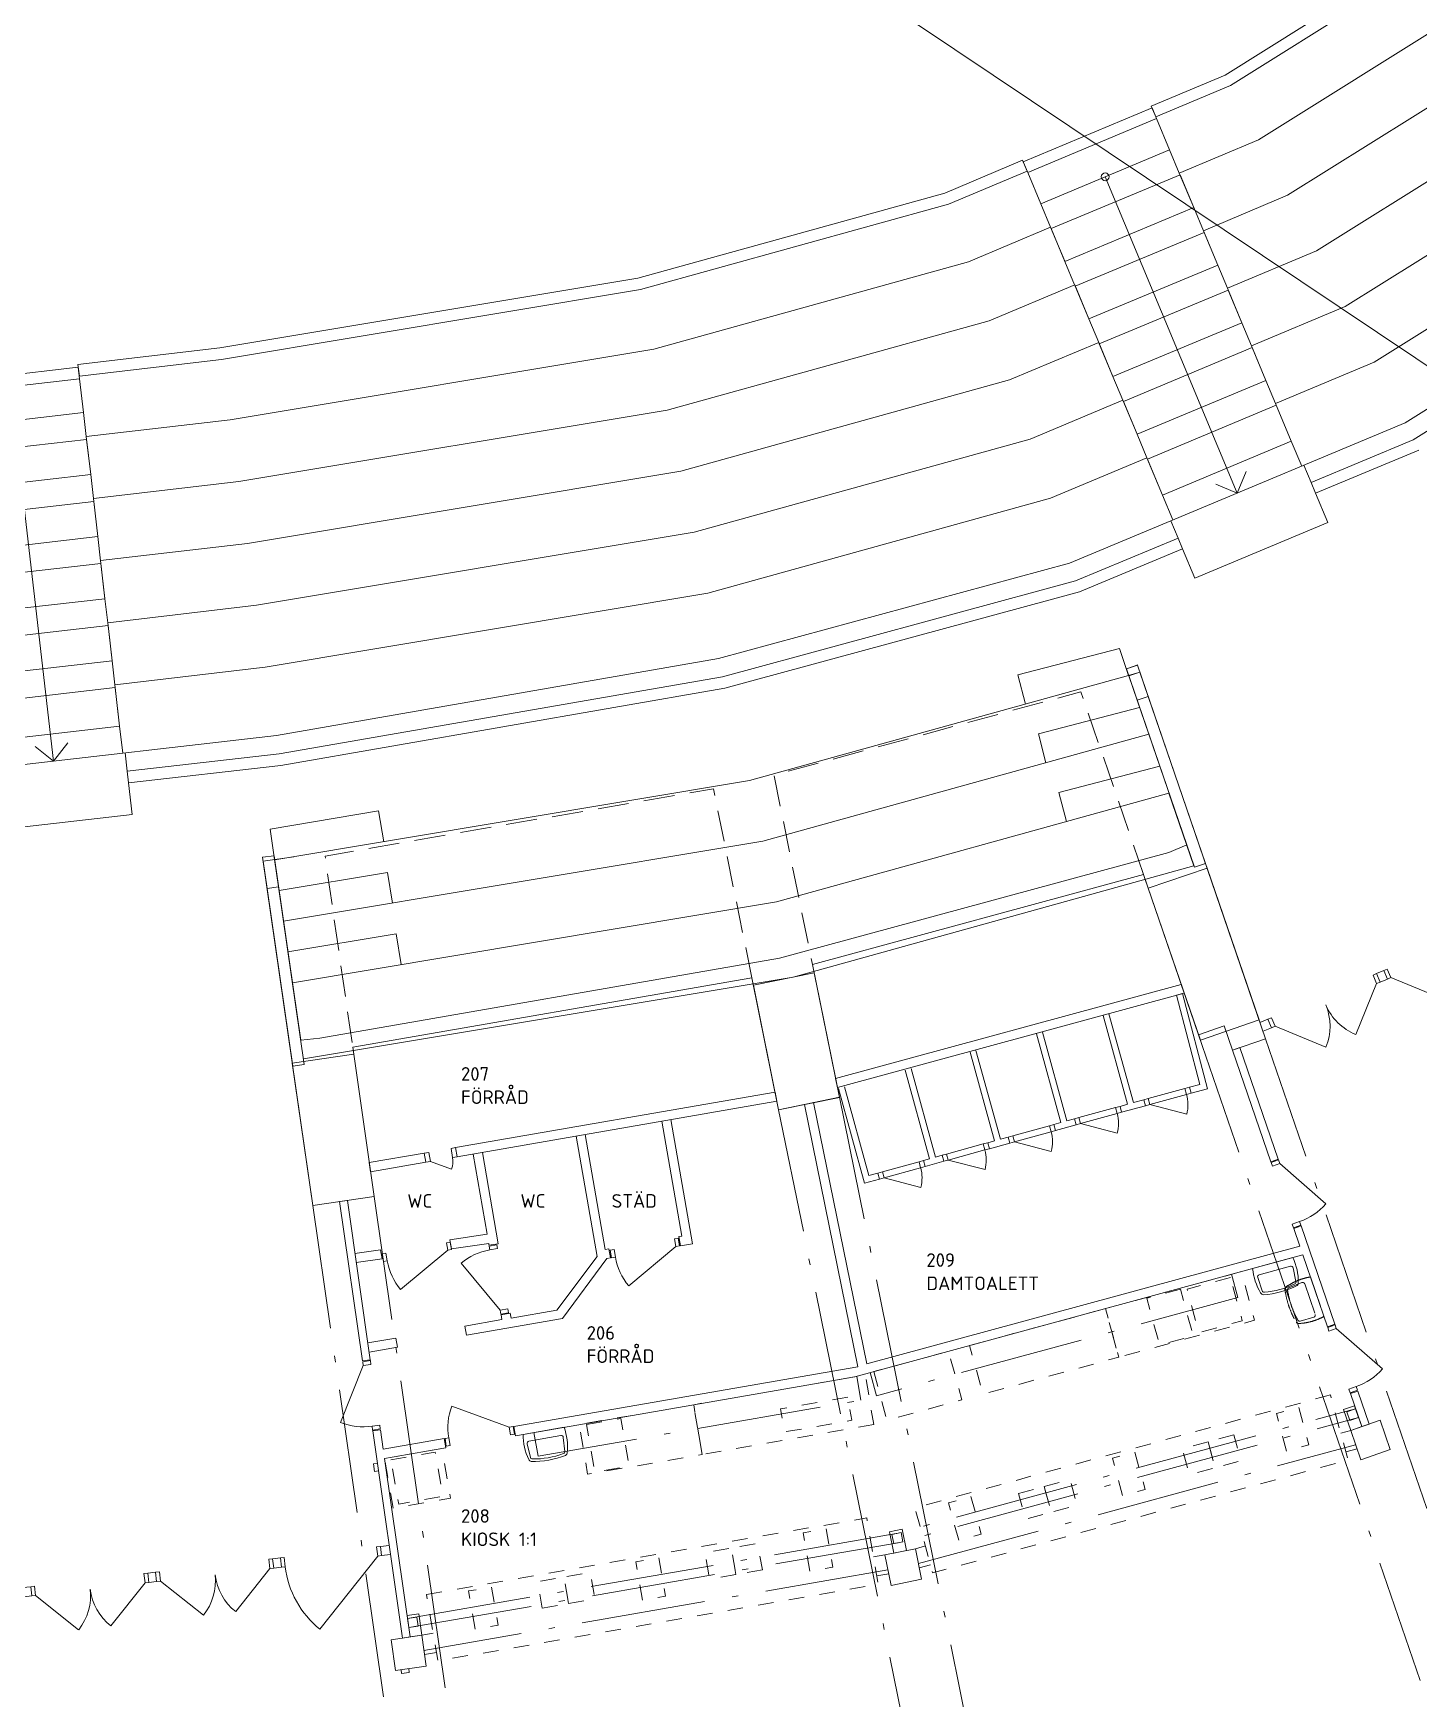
# Model space of a CAD drawing. Header units: millimetres. Extents: x -106764 to 80178, y -104573 to 57950.
# Drawn here: x 11286 to 29147, y -36783 to -15315 of the extents above; entities that cross this region are included whole.
import ezdxf

# ---------------------------------------------------------------- set-up
doc = ezdxf.new("R2010")
doc.units = ezdxf.units.MM
doc.header["$LTSCALE"] = 100
for name, pattern in [('IMPORT-A_PSTRECK_4', [24, 16, -3.6, 0.8, -3.6]), ('IMPORT-DASHED', [6, 4, -2]), ('IMPORT-DASHED_1', [4, 2, -2]), ('IMPORT-DASHED_2', [6, 4, -2])]:
    doc.linetypes.add(name, pattern=pattern)
for name, color, linetype, lineweight in [('A-------T--', 1, 'Continuous', 13), ('A--VE---E-N', 1, 'Continuous', 9), ('A-27C---EJN', 1, 'Continuous', 9), ('A-27D---E-N', 7, 'Continuous', 9), ('A-3311-EA-', 3, 'Continuous', 9), ('A-3652-EA-', 1, 'Continuous', 9), ('A-42D--CE-N', 1, 'Continuous', 9), ('A-43CB--E-N', 3, 'Continuous', 18), ('A-43CB--EJN', 1, 'Continuous', 9), ('A-44B---E-N', 1, 'Continuous', 9), ('A-46C---E-N', 1, 'Continuous', 9), ('A003', 4, 'Continuous', 9), ('A030', 7, 'Continuous', 9), ('A030-B', 1, 'IMPORT-DASHED', 9), ('A035', 3, 'Continuous', 9), ('A037', 1, 'IMPORT-A_PSTRECK_4', 9), ('A040', 3, 'Continuous', 9), ('A046', 1, 'Continuous', 9), ('A046-O', 1, 'IMPORT-A_PSTRECK_4', 9), ('A050', 1, 'Continuous', 9), ('A050-B', 1, 'IMPORT-DASHED_2', 9), ('A055', 12, 'IMPORT-DASHED_1', 9), ('A055-O', 12, 'IMPORT-A_PSTRECK_4', 9), ('A061', 90, 'Continuous', 9), ('A061-O', 1, 'IMPORT-A_PSTRECK_4', 9), ('A120', 9, 'Continuous', 9), ('A120-NR', 9, 'Continuous', 9), ('TRAPPSTEG', 254, 'Continuous', 9)]:
    doc.layers.add(name, color=color, linetype=linetype, lineweight=lineweight)
doc.styles.add('ISOCPEUR_3', font='isocpeur.ttf', dxfattribs={"height": 175})

# ---------------------------------------------------------------- blocks, each defined once
blk = doc.blocks.new('HUVUDBALK 3 20 25 1 - HUVUDBALK 3 20 25 42-4460797-A-40_P0010')
at = {"layer": 'A-27D---E-N'}
for p, q in [((15416, -28476), (14624, -28590)), ((15409, -28427), (15416, -28476)), ((15681, -30310), (15416, -28476)), ((14624, -28590), (14889, -30425)), ((14889, -30425), (15681, -30310))]:
    blk.add_line(p, q, dxfattribs=at)
blk = doc.blocks.new('HUVUDBALK 4 19 26 OCH 1 - HUVUDBALK 4 19 26 OCH 41-4462084-A-40_P0010')
at = {"layer": 'A-27D---E-N'}
for p, q in [((21353, -27427), (20569, -27587)), ((21349, -27407), (21353, -27427)), ((21679, -29032), (21353, -27427)), ((20569, -27587), (20565, -27567)), ((20569, -27587), (20895, -29191)), ((20895, -29191), (21679, -29032))]:
    blk.add_line(p, q, dxfattribs=at)
blk = doc.blocks.new('Pelare - Betong - Rektangulär - 400x400-4465140-A-40_P0010')
at = {"layer": 'A-27D---E-N'}
for p, q in [((-200, 200), (200, 200)), ((-200, -200), (-200, 200)), ((200, 200), (200, -200)), ((200, -200), (-200, -200))]:
    blk.add_line(p, q, dxfattribs=at)
blk = doc.blocks.new('Pelare - Betong - Rektangulär - 400x400-4465141-A-40_P0010')
at = {"layer": 'A-27D---E-N'}
for p, q in [((-200, 200), (200, 200)), ((-200, -200), (-200, 200)), ((200, 200), (200, -200)), ((200, -200), (-200, -200))]:
    blk.add_line(p, q, dxfattribs=at)
blk = doc.blocks.new('Scandinavium-Tele Trappa-Ny - Scandinavium-Tele Trappa-V27-A-40_P0010')
at = {"layer": 'A-46C---E-N'}
for p, q in [((-900, -1148), (-900, -800)), ((0, -800), (-212, -1012)), ((0, -800), (212, -1012)), ((0, -5218), (0, -800)), ((900, -800), (900, -1148)), ((-900, -1650), (-900, -1148)), ((-900, -1148), (900, -1148)), ((900, -1148), (900, -1650)), ((-900, -1650), (900, -1650)), ((-900, -1998), (-900, -1674)), ((900, -1670), (900, -1998)), ((-900, -2455), (-900, -1998)), ((-900, -1998), (900, -1998)), ((900, -1998), (900, -2455)), ((-900, -2455), (900, -2455)), ((-900, -2803), (-900, -2479)), ((900, -2475), (900, -2803)), ((-900, -3260), (-900, -2803)), ((-900, -2803), (900, -2803)), ((900, -2803), (900, -3260)), ((-900, -3260), (900, -3260)), ((-900, -3608), (-900, -3284)), ((900, -3280), (900, -3608)), ((-900, -4065), (-900, -3608)), ((-900, -3608), (900, -3608)), ((900, -3608), (900, -4065)), ((-900, -4065), (900, -4065)), ((-900, -4413), (-900, -4089)), ((900, -4085), (900, -4413)), ((-900, -4870), (-900, -4413)), ((-900, -4413), (900, -4413)), ((900, -4413), (900, -4870)), ((-900, -4870), (900, -4870)), ((-900, -5218), (-900, -4894)), ((900, -4890), (900, -5218)), ((-900, -5655), (-900, -5218)), ((-900, -5218), (900, -5218)), ((900, -5218), (900, -5655)), ((-900, -5805), (-900, -5655)), ((-900, -5655), (900, -5655)), ((900, -5655), (900, -5805)), ((-900, -5805), (900, -5805))]:
    blk.add_line(p, q, dxfattribs=at)
blk.add_circle((0, -5218), 50, dxfattribs=at)
blk = doc.blocks.new('Scandinavium-Tele Trappa-Ny - Scandinavium-Tele Trappa-V28-A-40_P0010')
at = {"layer": 'A-46C---E-N'}
for p, q in [((-900, -1148), (-900, -800)), ((0, -800), (-212, -1012)), ((0, -800), (212, -1012)), ((0, -5218), (0, -800)), ((900, -800), (900, -1148)), ((-900, -1650), (-900, -1148)), ((-900, -1148), (900, -1148)), ((900, -1148), (900, -1650)), ((-900, -1650), (900, -1650)), ((-900, -1998), (-900, -1686)), ((900, -1683), (900, -1998)), ((-900, -2455), (-900, -1998)), ((-900, -1998), (900, -1998)), ((900, -1998), (900, -2455)), ((-900, -2455), (900, -2455)), ((-900, -2803), (-900, -2491)), ((900, -2488), (900, -2803)), ((-900, -3260), (-900, -2803)), ((-900, -2803), (900, -2803)), ((900, -2803), (900, -3260)), ((-900, -3260), (900, -3260)), ((-900, -3608), (-900, -3296)), ((900, -3293), (900, -3608)), ((-900, -4065), (-900, -3608)), ((-900, -3608), (900, -3608)), ((900, -3608), (900, -4065)), ((-900, -4065), (900, -4065)), ((-900, -4413), (-900, -4101)), ((900, -4098), (900, -4413)), ((-900, -4870), (-900, -4413)), ((-900, -4413), (900, -4413)), ((900, -4413), (900, -4870)), ((-900, -4870), (900, -4870)), ((-900, -5218), (-900, -4906)), ((900, -4903), (900, -5218)), ((-900, -5655), (-900, -5218)), ((-900, -5218), (900, -5218)), ((900, -5218), (900, -5655)), ((-900, -5805), (-900, -5655)), ((-900, -5655), (900, -5655)), ((900, -5655), (900, -5805)), ((-900, -5805), (900, -5805))]:
    blk.add_line(p, q, dxfattribs=at)
blk.add_circle((0, -5218), 50, dxfattribs=at)
blk = doc.blocks.new('PD15')
at = {"layer": 'A-------T--'}
for p, q in [((156, -60), (657, -561)), ((1576, -60), (1075, -561))]:
    blk.add_line(p, q, dxfattribs=at)
for centre, start, end in [((153, -57), 315, 359.742), ((1579, -57), 180.258, 225)]:
    blk.add_arc(centre, 713, start, end, dxfattribs=at)
at = {"layer": 'A046', "flags": 128}
for points in [[(156, -60), (106, -60), (106, 60), (156, 60)], [(1626, -60), (1576, -60), (1576, 60), (1626, 60)]]:
    blk.add_lwpolyline(points, close=True, dxfattribs=at)
blk = doc.blocks.new('D13')
at = {"layer": 'A-------T--'}
blk.add_line((-50, -120), (-899, -969), dxfattribs=at)
blk.add_arc((-50, -120), 1200, 180, 225, dxfattribs=at)
at = {"layer": 'A046', "flags": 128}
for points in [[(-1300, -120), (-1250, -120), (-1250, 0), (-1300, 0)], [(-50, -120), (0, -120), (0, 0), (-50, 0)]]:
    blk.add_lwpolyline(points, close=True, dxfattribs=at)
blk = doc.blocks.new('Dörrparti ABU')
at = {"layer": 'A-43CB--E-N'}
for p, q in [((-8825, -64289), (-8725, -64289)), ((-7205, -64289), (-7105, -64289)), ((-8825, -64409), (-8725, -64409)), ((-7105, -64409), (-7205, -64409))]:
    blk.add_line(p, q, dxfattribs=at)
at = {"layer": 'A-42D--CE-N'}
for name, p in [('PD15', (-10451, -64349)), ('PD15', (-8831, -64349)), ('D13', (-5805, -64289))]:
    blk.add_blockref(name, p, dxfattribs=at)
blk = doc.blocks.new('Dörrparti DGOR')
at = {"layer": 'A-43CB--E-N'}
for p, q in [((-7755, -60446), (-7655, -60446)), ((-6135, -60446), (-6035, -60446)), ((-4515, -60446), (-4415, -60446)), ((-7755, -60566), (-7655, -60566)), ((-6135, -60566), (-6035, -60566)), ((-4515, -60566), (-4415, -60566))]:
    blk.add_line(p, q, dxfattribs=at)
at = {"layer": 'A-42D--CE-N'}
for name, p in [('PD15', (-9381, -60506)), ('PD15', (-7761, -60506)), ('PD15', (-6141, -60506)), ('D13', (-3115, -60446))]:
    blk.add_blockref(name, p, dxfattribs=at)

msp = doc.modelspace()

# ---------------------------------------------------------------- linework, layer by layer
at = {"layer": 'A--VE---E-N'}
for p, q in [((26417.7, -26075.9), (25661, -26335.5)), ((26397.2, -26016.1), (26417.7, -26075.9)), ((27089.4, -28033.5), (26417.7, -26075.9)), ((25661, -26335.5), (25621.8, -26221.2)), ((25661, -26335.5), (26332.7, -28293.1)), ((26332.7, -28293.1), (27089.4, -28033.5))]:
    msp.add_line(p, q, dxfattribs=at)
at = {"layer": 'A-27C---EJN'}
for p, q in [((26651.6, -15854.4), (29786.3, -13891.1)), ((29878.9, -14010.1), (26720.9, -15987.9)), ((25699.8, -16254.6), (26651.6, -15854.4)), ((26720.9, -15987.9), (25757.9, -16392.9)), ((25699.8, -16254.6), (25757.9, -16392.9)), ((23035.7, -17374.8), (24040.5, -16952.3)), ((24040.5, -16952.3), (24098.6, -17090.6)), ((24098.6, -17090.6), (23085.1, -17516.7)), ((19081.3, -18471.9), (23035.7, -17374.8)), ((23085.1, -17516.7), (19113.8, -18618.6)), ((29077.6, -20553.9), (32993.9, -18090.7)), ((13691.4, -19371.2), (19081.3, -18471.9)), ((19113.8, -18618.6), (13712.5, -19519.7)), ((11861.7, -19584.8), (13691.4, -19371.2)), ((13712.5, -19519.7), (11879.1, -19733.8)), ((11861.7, -19584.8), (11879.1, -19733.8)), ((27760.3, -21104.3), (29077.6, -20553.9)), ((29146.9, -20687.5), (27818.2, -21242.8)), ((27760.3, -21104.3), (27818.2, -21242.8)), ((24724.2, -22373), (26044.1, -21821.4)), ((26044.1, -21821.4), (26101.9, -21959.9)), ((26101.9, -21959.9), (24773, -22515.1)), ((20169, -23611.2), (24724.2, -22373)), ((24773, -22515.1), (20201.6, -23757.8)), ((14453.4, -24603.5), (20169, -23611.2)), ((20201.6, -23757.8), (14474.8, -24752.1)), ((12496, -24828.9), (14453.4, -24603.5)), ((12496, -24828.9), (12513.1, -24977.9)), ((14474.8, -24752.1), (12513.1, -24977.9))]:
    msp.add_line(p, q, dxfattribs=at)
at = {"layer": 'A-3311-EA-'}
for p, q in [((16347.5, -29868.9), (16326.5, -29750.8)), ((16730.1, -29678.8), (16751.2, -29796.9))]:
    msp.add_line(p, q, dxfattribs=at)
at = {"layer": 'A-3311-EA-', "flags": 128}
msp.add_lwpolyline([(26422.2, -28920.1), (26103.1, -27694.2), (26025.7, -27714.4), (26324.9, -28864), (26191.1, -28900.8), (26212.3, -28977.9)], close=True, dxfattribs=at)
for points in [[(25154, -27955), (25469.2, -29099.6), (25603, -29062.8), (25624.2, -29139.9), (25317.2, -29224.4), (25296, -29147.3), (25392, -29120.9), (25076.8, -27976.3)], [(24296.6, -28191.2), (24611.8, -29335.7), (24707.9, -29309.3), (24729.1, -29386.4), (24465.4, -29459), (24444.2, -29381.9), (24534.7, -29357), (24219.4, -28212.4)], [(23439.2, -28427.3), (23754.4, -29571.9), (23856.1, -29543.9), (23877.3, -29621), (23612.3, -29694), (23591, -29616.8), (23677.3, -29593.1), (23362.1, -28448.5)], [(22602.1, -28657.8), (22917.3, -29802.4), (23002.9, -29778.8), (23024.2, -29855.9), (22783.9, -29922.1), (22762.6, -29845), (22840.2, -29823.6), (22525, -28679)], [(21665.6, -28915.7), (22002, -30137.4), (22195.8, -30084.1), (22174.5, -30006.9), (22057.9, -30039.1), (21742.7, -28894.5)]]:
    msp.add_lwpolyline(points, dxfattribs=at)
at = {"layer": 'A-3652-EA-'}
msp.add_line((26212.3, -28977.9), (26154.5, -28993.9), dxfattribs=at)
at = {"layer": 'A-3652-EA-', "flags": 128}
for points in [[(26133.2, -28916.7), (26154.5, -28993.9), (26212.3, -28977.9), (26191.1, -28900.8), (26133.2, -28916.7), (25660.8, -29046.8), (25682.1, -29124), (25624.2, -29139.9), (25603, -29062.8), (25660.8, -29046.8)], [(25238.1, -29163.2), (25259.4, -29240.4), (25317.2, -29224.4), (25296, -29147.3), (25238.1, -29163.2), (24765.7, -29293.3), (24787, -29370.5), (24729.1, -29386.4), (24707.9, -29309.3), (24765.7, -29293.3)], [(26154.5, -28993.9), (25682.1, -29124), (26156.2, -29247.5)], [(24386.3, -29397.8), (24407.6, -29475), (24465.4, -29459), (24444.2, -29381.9), (24386.3, -29397.8), (23913.9, -29527.9), (23935.1, -29605.1), (23877.3, -29621), (23856.1, -29543.9), (23913.9, -29527.9)], [(25259.4, -29240.4), (24787, -29370.5), (25261.1, -29494)], [(23533.2, -29632.8), (23554.4, -29709.9), (23612.3, -29694), (23591, -29616.8), (23533.2, -29632.8), (23060.8, -29762.9), (23082, -29840), (23024.2, -29855.9), (23002.9, -29778.8), (23060.8, -29762.9)], [(24407.6, -29475), (23935.1, -29605.1), (24409.3, -29728.6)], [(16406.6, -29858.4), (16385.5, -29740.3), (16326.5, -29750.8), (16347.5, -29868.9), (16406.6, -29858.4), (16679.3, -29957)], [(23554.4, -29709.9), (23082, -29840), (23556.2, -29963.5)], [(22704.8, -29860.9), (22726, -29938), (22783.9, -29922.1), (22762.6, -29845), (22704.8, -29860.9), (22232.4, -29991), (22253.6, -30068.1), (22195.8, -30084.1), (22174.5, -30006.9), (22232.4, -29991)], [(22726, -29938), (22253.6, -30068.1), (22727.8, -30191.7)]]:
    msp.add_lwpolyline(points, dxfattribs=at)
msp.add_lwpolyline([(16751.2, -29796.9), (16692.1, -29807.5), (16671, -29689.3), (16730.1, -29678.8)], close=True, dxfattribs=at)
at = {"layer": 'A-3652-EA-'}
for centre, radius, start, end in [((25682.1, -29124), 490, 345.39758, 15.39758), ((24787, -29370.5), 490, 345.39758, 15.39758), ((23935.1, -29605.1), 490, 345.39758, 15.39758), ((16406.6, -29858.4), 290, 340.11617, 10.11617), ((23082, -29840), 490, 345.39758, 15.39758), ((22253.6, -30068.1), 490, 345.39758, 15.39758)]:
    msp.add_arc(centre, radius, start, end, dxfattribs=at)
at = {"layer": 'A-42D--CE-N'}
for points in [[(15736, -33845.5), (15686.6, -33853.4), (15670.8, -33754.7), (15720.2, -33746.8)], [(16125.6, -36394.7), (16133.5, -36444), (16034.7, -36459.8), (16026.8, -36410.5)]]:
    msp.add_lwpolyline(points, dxfattribs=at)
at = {"layer": 'A-43CB--E-N'}
for p, q in [((25658.5, -23863.3), (25516.6, -23912)), ((25516.6, -23912), (26255.3, -26064.8)), ((26397.2, -26016.1), (25658.5, -23863.3)), ((26255.3, -26064.8), (26397.2, -26016.1)), ((14448.1, -26317.6), (14299.6, -26339)), ((14299.6, -26339), (14629.9, -28629.1)), ((14778.4, -28607.6), (14448.1, -26317.6)), ((27202.1, -28024.1), (27100.8, -28066.6)), ((27248.5, -28134.7), (27139.8, -28180.3)), ((14629.9, -28629.1), (14778.4, -28607.6)), ((15762.1, -34820), (15874.7, -34807)), ((15775.9, -34939.2), (15891.8, -34925.9))]:
    msp.add_line(p, q, dxfattribs=at)
at = {"layer": 'A-43CB--EJN'}
for p, q in [((25407.2, -23593), (25507.2, -23565.2)), ((25409.2, -23598.8), (25551.1, -23550.2)), ((25516.6, -23912), (25409.2, -23598.8)), ((25551.1, -23550.2), (25658.5, -23863.3)), ((14248.7, -25986.3), (14643.5, -25929.3)), ((14397.2, -25964.9), (14448.1, -26317.6)), ((14299.6, -26339), (14248.7, -25986.3))]:
    msp.add_line(p, q, dxfattribs=at)
at = {"layer": 'A-44B---E-N'}
for p, q in [((30363.4, -14632.9), (27083.7, -16686.9)), ((30860.3, -15271.5), (27455.8, -17403.8)), ((31357.2, -15910.2), (27827.9, -18120.6)), ((25766.9, -16414.9), (25935.4, -16818.1)), ((27083.7, -16686.9), (26060.4, -17117.2)), ((31854.1, -16548.8), (28200, -18837.4)), ((24274.5, -17512), (24106.1, -17108.8)), ((26060.4, -17117.2), (26245.7, -17560.8)), ((32350.9, -17187.5), (28572.1, -19554.2)), ((27455.8, -17403.8), (26370.8, -17860)), ((24401.1, -17814.9), (23343.2, -18259.8)), ((24584.9, -18254.8), (24401.1, -17814.9)), ((26370.8, -17860), (26556.1, -18303.6)), ((32846, -17901), (28973, -20337)), ((27827.9, -18120.6), (26681.1, -18602.8)), ((23343.2, -18259.8), (19283.7, -19386)), ((24711.5, -18557.7), (23607.9, -19021.8)), ((24895.3, -18997.6), (24711.5, -18557.7)), ((26681.1, -18602.8), (26866.5, -19046.4)), ((28200, -18837.4), (26991.5, -19345.6)), ((23607.9, -19021.8), (19458.1, -20173.1)), ((25021.8, -19300.5), (23872.6, -19783.7)), ((25205.6, -19740.4), (25021.8, -19300.5)), ((19283.7, -19386), (13822.7, -20297.2)), ((26991.5, -19345.6), (27176.8, -19789.2)), ((28572.1, -19554.2), (27301.8, -20088.3)), ((11883.2, -19769.9), (11933.2, -20204.1)), ((23872.6, -19783.7), (19632.4, -20960.1)), ((19458.1, -20173.1), (13935.7, -21094.5)), ((25332.2, -20043.3), (24137.3, -20545.7)), ((25516, -20483.1), (25332.2, -20043.3)), ((27301.8, -20088.3), (27504.5, -20573.4)), ((13822.7, -20297.2), (11968.8, -20513.6)), ((28973, -20337), (25951.4, -21599.6)), ((11968.8, -20513.6), (12025.3, -21003.8)), ((24137.3, -20545.7), (19806.7, -21747.2)), ((25642.5, -20786), (24402, -21307.7)), ((25843.7, -21267.4), (25642.5, -20786)), ((19632.4, -20960.1), (14048.6, -21891.7)), ((27667.6, -20882.4), (27760.3, -21104.3)), ((13935.7, -21094.5), (12060.9, -21313.4)), ((27818.2, -21242.8), (27976, -21620.6)), ((12060.9, -21313.4), (12117.4, -21803.5)), ((24402, -21307.7), (19981.1, -22534.2)), ((25951.4, -21599.6), (24646, -22145)), ((25951.4, -21599.6), (26044.1, -21821.4)), ((27976, -21620.6), (26259.8, -22337.7)), ((14048.6, -21891.7), (12153, -22113.1)), ((19806.7, -21747.2), (14161.6, -22689)), ((26259.8, -22337.7), (26101.9, -21959.9)), ((12153, -22113.1), (12209.4, -22603.2)), ((24646, -22145), (20121, -23375)), ((19981.1, -22534.2), (14274.6, -23486.3)), ((14161.6, -22689), (12245.1, -22912.8)), ((12245.1, -22912.8), (12301.5, -23402.9)), ((20121, -23375), (14419, -24365)), ((25288.1, -23246.1), (23980, -23586.2)), ((25407.2, -23593), (25288.1, -23246.1)), ((14274.6, -23486.3), (12337.2, -23712.5)), ((25407.2, -23593), (20519.7, -24949)), ((23980, -23586.2), (24077.6, -23961.8)), ((25409.2, -23598.8), (25407.2, -23593)), ((12337.2, -23712.5), (12398.8, -24247.3)), ((25548.4, -24004.5), (24244.1, -24343.5)), ((14419, -24365), (8670, -25027)), ((25667.3, -24351), (20692.9, -25731.1)), ((24244.1, -24343.5), (24341.6, -24718.8)), ((12468.4, -24589.6), (12496, -24828.9)), ((25808.7, -24763.2), (24507.4, -25101.5)), ((12513.1, -24977.9), (12559.9, -25384.4)), ((20519.7, -24949), (14398, -25970.3)), ((25927.4, -25109.1), (20866.2, -26513.3)), ((24507.4, -25101.5), (24604.8, -25476)), ((26249.3, -26047.2), (25927.4, -25109.1)), ((12559.9, -25384.4), (10712.1, -25597.1)), ((15738.2, -25339.5), (14340.6, -25572.7)), ((15804.3, -25735.7), (15738.2, -25339.5)), ((14340.6, -25572.7), (14397.2, -25964.9)), ((20692.9, -25731.1), (14512.2, -26762.3)), ((15850.5, -26131.8), (14454.9, -26364.7)), ((15916.6, -26528), (15850.5, -26131.8)), ((21080.6, -27481.2), (26249.3, -26047.2)), ((20866.2, -26513.3), (14626.4, -27554.3)), ((15962.8, -26924.2), (14569.1, -27156.7)), ((16028.9, -27320.3), (15962.8, -26924.2)), ((14767.8, -28534.4), (21080.6, -27481.2))]:
    msp.add_line(p, q, dxfattribs=at)
at = {"layer": 'A003'}
msp.add_line((-44082.9, 29537.8), (44082.9, -29537.8), dxfattribs=at)
at = {"layer": 'A030', "flags": 128}
for points in [[(25377.6, -23506.9), (25519.5, -23458.3), (27172.9, -28276.8), (26747.3, -28422.9), (26640.1, -28110.4), (26309, -28224), (25600.4, -26158.8), (21331, -27319.4), (21678.9, -29031), (20894.9, -29190.3), (20549.8, -27492.7), (15403.2, -28386.3), (15680.7, -30310.3), (14888.9, -30424.5), (14241.6, -25937), (14390.7, -25919.8), (14733.3, -28295.2), (14981.8, -28266.6), (20906.2, -27238), (25925.4, -25873.6), (26156.6, -25777)], [(28270.4, -33323.8), (28400.2, -33702.2), (28778.6, -33572.3), (28648.8, -33194)]]:
    msp.add_lwpolyline(points, close=True, dxfattribs=at)
at = {"layer": 'A030-B', "flags": 128}
for points in [[(25600.4, -26158.8), (24792.1, -23803.3), (20834.9, -24878.9), (21331, -27319.4)], [(20549.8, -27492.7), (20053.8, -25052.5), (15047.7, -25921.7), (15403.2, -28386.3)]]:
    msp.add_lwpolyline(points, dxfattribs=at)
at = {"layer": 'A035', "flags": 128}
for points in [[(21629.2, -28786.6), (21653.2, -28904.4), (26125.3, -27688.7), (26086.3, -27574.9)], [(26747.3, -28422.9), (27240.6, -29860.6), (27335.2, -29828.1), (26841.9, -28390.4)], [(27614.1, -30948.8), (22030.3, -32466.8), (21345.7, -29098.7), (21228.1, -29122.6), (21915.6, -32504.5), (17480.2, -33274.6), (17500.8, -33392.8), (21875.2, -32633.3), (27653.1, -31062.6), (27970.9, -31988.8), (28065.5, -31956.3), (27630.6, -30688.8), (27536, -30721.3)], [(15334.3, -30360.2), (15630.6, -32414.5), (15531.6, -32428.8), (15235.3, -30374.5)], [(28360.8, -32817), (28266.2, -32849.5), (28412.3, -33275.1), (28506.9, -33242.7)], [(15796.8, -33566.8), (15760.5, -33315.2), (15661.5, -33329.4), (16047, -36001.8), (16146, -35987.5), (15814, -33685.7), (16604.2, -33548.5), (16583.6, -33430.2)]]:
    msp.add_lwpolyline(points, close=True, dxfattribs=at)
for points in [[(16750.6, -29797), (20872.8, -29081.3), (20848.9, -28963.7), (16730.1, -29678.8)], [(19505.8, -29318.7), (19783.4, -30918), (19627.9, -30945), (19607.4, -30826.7), (19644.7, -30820.3), (19387.5, -29339.2)], [(18402.3, -29510.3), (18659.4, -30991.3), (18704.9, -30983.4), (18725.4, -31101.7), (18679.9, -31109.5), (18106.9, -31883), (16868.7, -32098), (16848.1, -31979.8), (17327, -31896.7), (17316.3, -31834.8), (17434.5, -31814.2), (17445.2, -31876.1), (18034.7, -31773.8), (18553.7, -31083.8), (18284, -29530.8)], [(16326.1, -29748.9), (15617.5, -29872), (15634.6, -29990.8), (16346.7, -29867.2)], [(16956.6, -29763.2), (17136.1, -30797.2), (16654.9, -30866.6), (16675.4, -30984.9), (17156.7, -30915.5), (17160.6, -30938.2), (17278.8, -30917.6), (17074.8, -29742.7)], [(15449.9, -31161.7), (15784.3, -31113.4), (15763.7, -30995.2), (15432.8, -31042.9)], [(15599.2, -32196.6), (15961.4, -32133.8), (15981.9, -32252), (15616.3, -32315.5)]]:
    msp.add_lwpolyline(points, dxfattribs=at)
at = {"layer": 'A037'}
for p, q in [((26309, -28224), (31501.7, -43356.8)), ((27172.9, -28276.8), (32258.3, -43097.2)), ((20894.9, -29190.3), (22884.1, -38975.8)), ((21678.9, -29031), (23665.1, -38802.2)), ((14888.9, -30424.5), (16284.3, -40098.4)), ((15680.7, -30310.3), (17076.1, -39984.2))]:
    msp.add_line(p, q, dxfattribs=at)
at = {"layer": 'A040', "flags": 128}
for points in [[(28270.4, -33323.8), (28412.3, -33275.1), (28320.3, -33007), (28178.4, -33055.7)], [(22322.5, -34631.8), (22489.1, -34597.9), (22544.9, -34872.6), (22378.3, -34906.4)], [(16254.3, -35687.5), (16105.8, -35708.9), (16146, -35987.5), (16294.4, -35966.1)]]:
    msp.add_lwpolyline(points, close=True, dxfattribs=at)
at = {"layer": 'A046'}
msp.add_line((27950.4, -30403.8), (27354.7, -29884.9), dxfattribs=at)
at = {"layer": 'A046', "flags": 128}
for points in [[(27338.5, -29837.6), (27354.7, -29884.9), (27260.1, -29917.3), (27243.9, -29870)], [(27611.1, -30632.1), (27627.3, -30679.4), (27532.7, -30711.8), (27516.5, -30664.6)], [(28341.4, -32760.3), (28357.6, -32807.6), (28263, -32840), (28246.8, -32792.7)], [(15653, -33270.1), (15660.1, -33319.5), (15759.1, -33305.3), (15751.9, -33255.8)], [(16642.8, -33420), (16593.5, -33428.5), (16610.6, -33527.1), (16659.9, -33518.5)]]:
    msp.add_lwpolyline(points, close=True, dxfattribs=at)
for points in [[(28085, -32013.1), (27990.4, -32045.5), (27974.1, -31998.2), (28068.7, -31965.8), (28085, -32013.1), (28680.6, -32532)], [(15540.2, -32488.1), (15639.2, -32473.9), (15632, -32424.4), (15533, -32438.7), (15540.2, -32488.1), (15246.9, -33221.7)], [(17421.1, -33284.8), (17438.2, -33383.4), (17487.5, -33374.8), (17470.4, -33276.3), (17421.1, -33284.8), (16679.5, -33012.7)]]:
    msp.add_lwpolyline(points, dxfattribs=at)
at = {"layer": 'A046'}
for centre, start, end in [((27354.7, -29884.9), 288.93896, 318.93896), ((28085, -32013.1), 288.93896, 318.93896), ((17421.1, -33284.8), 159.84966, 189.84966), ((15540.2, -32488.1), 248.20788, 278.20788)]:
    msp.add_arc(centre, 790, start, end, dxfattribs=at)
at = {"layer": 'A046-O'}
for p, q in [((22696.7, -35042.2), (28334.2, -33509.6)), ((22304.7, -35121.5), (16322.4, -36160.2))]:
    msp.add_line(p, q, dxfattribs=at)
at = {"layer": 'A050'}
for p, q in [((27006.1, -31238.5), (27525.3, -31097.3)), ((27090.6, -31317.9), (27492.6, -31208.6)), ((27526.7, -31229.3), (27564.8, -31405.9)), ((27071.8, -31353), (27128.2, -31524.5)), ((17599.3, -33375.7), (18129.4, -33283.7)), ((17676, -33462.7), (18086.5, -33391.5)), ((18118.4, -33415.2), (18139.9, -33594.6)), ((17653.9, -33495.9), (17694.1, -33671.9))]:
    msp.add_line(p, q, dxfattribs=at)
at = {"layer": 'A050', "flags": 128}
for points in [[(16627.9, -31003.3), (16610.7, -30904.8), (16660, -30896.2), (16677.1, -30994.7), (16627.9, -31003.3), (16021.4, -31509.5)], [(19568.8, -30955.2), (19551.7, -30856.7), (19600.9, -30848.2), (19618, -30946.7), (19568.8, -30955.2), (18962.3, -31461.4)], [(17306, -31775.6), (17404.5, -31758.5), (17413.1, -31807.8), (17314.6, -31824.9), (17306, -31775.6), (16799.8, -31169.1)]]:
    msp.add_lwpolyline(points, dxfattribs=at)
for points in [[(15849.5, -31138.4), (15800.2, -31147), (15783.1, -31048.5), (15832.4, -31039.9)], [(17170.9, -30997.3), (17162.3, -30948), (17260.8, -30930.9), (17269.4, -30980.2)], [(18790.4, -31090.4), (18741.1, -31098.9), (18724, -31000.4), (18773.3, -30991.8)]]:
    msp.add_lwpolyline(points, close=True, dxfattribs=at)
at = {"layer": 'A050'}
for centre, radius, start, end in [((17306, -31775.6), 790, 99.84966, 129.84966), ((19568.8, -30955.2), 790, 189.84966, 219.84966), ((26854.8, -31410.9), 740.2, 359.29464, 25.06618), ((16627.9, -31003.3), 790, 189.84966, 219.84966), ((27743.1, -31169.4), 740.2, 185.35065, 211.1222), ((27097.8, -31344.4), 27.4, 105.20842, 198.21373), ((27499.8, -31235.1), 27.4, 12.20311, 105.20842), ((27147.6, -31535.1), 41.7, 203.81166, 264.42301), ((27154.3, -31515.9), 27.5, 198.21373, 276.10382), ((27059.4, -30409.2), 1170.6, 274.12081, 296.29603), ((27063.9, -30424.4), 1122.6, 274.7666, 295.59006), ((27538, -31411.7), 27.4, 293.11558, 12.20311), ((27553.5, -31424.8), 41.7, 305.99383, 6.60518), ((18339.5, -33375.9), 740.2, 179.9919, 205.76344), ((17680.7, -33489.8), 27.4, 99.84966, 192.85497), ((18091.1, -33418.5), 27.4, 6.84435, 99.84966), ((17432.5, -33533.3), 740.2, 353.93588, 19.70743), ((17712.5, -33684.4), 41.7, 198.4529, 259.06425), ((17720.9, -33665.8), 27.5, 192.85497, 270.74506), ((17729.8, -32555.1), 1170.6, 268.76205, 290.93727), ((17732.8, -32570.7), 1122.6, 269.40784, 290.2313), ((18112.7, -33597.9), 27.4, 287.75682, 6.84435), ((18126.8, -33612.4), 41.7, 300.63507, 1.24642)]:
    msp.add_arc(centre, radius, start, end, dxfattribs=at)
at = {"layer": 'A050-B'}
for p, q in [((27640.6, -31419.7), (27473.1, -31487.2)), ((27676.8, -31436.2), (27812, -31830.3)), ((27750.6, -31346.7), (27925.2, -31855.6)), ((27793.6, -31865.6), (27619.9, -31915.2))]:
    msp.add_line(p, q, dxfattribs=at)
for centre, radius, start, end in [((27463.7, -31507.2), 41.7, 117.5422, 178.15355), ((28581.6, -31346), 1170.6, 187.85135, 210.02657), ((27867.4, -32077.6), 740.2, 99.08119, 124.85274), ((27483.4, -31512.6), 27.5, 111.94427, 189.83436), ((28566.7, -31351.4), 1122.6, 188.49713, 209.3206), ((27650.9, -31445.1), 27.4, 18.93896, 111.94427), ((27600.2, -31905.1), 41.7, 219.72437, 280.33571), ((27612.3, -31888.8), 27.4, 206.84612, 285.93365), ((27568.7, -31207), 740.2, 273.02518, 298.79672), ((27786.1, -31839.2), 27.4, 285.93365, 18.93896)]:
    msp.add_arc(centre, radius, start, end, dxfattribs=at)
at = {"layer": 'A055'}
for p, q in [((28270.4, -33323.8), (28141.9, -33358.8)), ((28351.7, -33560.8), (28207.4, -33600)), ((22117.6, -34955.1), (22265.6, -34929.4)), ((22786.2, -34814.7), (22657.6, -34849.7)), ((22160.3, -35201.4), (22315.4, -35174.4)), ((22851.8, -35056), (22707.5, -35095.2)), ((16294.4, -35966.1), (16442.5, -35940.4)), ((16330.1, -36213.6), (16485.2, -36186.7))]:
    msp.add_line(p, q, dxfattribs=at)
at = {"layer": 'A055', "flags": 128}
for points in [[(25109.1, -31754.3), (26860.6, -31278.1), (27031.1, -31905.4), (25279.7, -32381.5)], [(26076.3, -31504.1), (25642.1, -31622.2), (25806, -32225.3), (26240.3, -32107.3)], [(26720, -31352), (26160.3, -31504.1), (26312.5, -32063.8), (26872.2, -31911.7)], [(23357.7, -32230.4), (25109.1, -31754.3), (25279.7, -32381.5), (23528.2, -32857.6)], [(22120.9, -32566.5), (22291.5, -33193.7), (23256.4, -32931.4), (23085.9, -32304.2)], [(22122.4, -33250.1), (19910.5, -33634.1), (19799.5, -32993.7), (22011.4, -32609.7)], [(19799.5, -32993.7), (18321.6, -33250.3), (18432.6, -33890.4), (19910.5, -33634.1)], [(21787.2, -32898.2), (20920.2, -33048.7), (20971.5, -33344.3), (21838.6, -33193.8)], [(28008.1, -32866.6), (22652.4, -34322.6), (22880.7, -35162.1), (28236.3, -33706.2)], [(27601.4, -33029), (27732.6, -33511.5), (27443.1, -33590.2), (27311.9, -33107.7)], [(18417.2, -33246.6), (18860.6, -33169.7), (18967.4, -33785.6), (18524, -33862.5)], [(26431.8, -33472.6), (26098.9, -33563.1), (26189.4, -33896), (26522.3, -33805.5)], [(26764.7, -33382.1), (26431.8, -33472.6), (26522.3, -33805.5), (26855.2, -33715)], [(16552.9, -33557.4), (15814, -33685.7), (15924.9, -34325.5), (16663.9, -34197.4)], [(15897.1, -33703.7), (16468.5, -33604.5), (16567.6, -34176), (15996.2, -34275.1)], [(25488.1, -33603.5), (25619.3, -34086), (25329.8, -34164.7), (25198.6, -33682.2)], [(23985.6, -34137.6), (24318.5, -34047.1), (24409, -34380), (24076.1, -34470.5)], [(24318.5, -34047.1), (24651.4, -33956.6), (24741.9, -34289.5), (24409, -34380)], [(23374.8, -34178), (23506, -34660.5), (23216.5, -34739.2), (23085.3, -34256.7)], [(16355.2, -35437.9), (22030.3, -34452.6), (22179.2, -35309.8), (16504.1, -36295.1)], [(21296.8, -35138.2), (21211.3, -34645.5), (21506.8, -34594.2), (21592.4, -35086.8)], [(19139.1, -35512.8), (19053.5, -35020.2), (19349.1, -34968.8), (19434.7, -35461.5)], [(20345, -35180.3), (20005.1, -35239.4), (19946.1, -34899.4), (20286, -34840.4)], [(20684.9, -35121.3), (20345, -35180.3), (20286, -34840.4), (20625.9, -34781.4)], [(18187.3, -35555), (18527.2, -35496), (18468.2, -35156), (18128.2, -35215.1)], [(16981.4, -35887.4), (16895.8, -35394.8), (17191.4, -35343.5), (17276.9, -35836.1)], [(17847.4, -35614), (18187.3, -35555), (18128.2, -35215.1), (17788.3, -35274.1)]]:
    msp.add_lwpolyline(points, close=True, dxfattribs=at)
at = {"layer": 'A055-O'}
msp.add_line((21902.9, -32628.5), (21955.9, -32934), dxfattribs=at)
at = {"layer": 'A055-O', "flags": 128}
for points in [[(26732.8, -31312.8), (26814.1, -31611.9), (22158.1, -32877.6), (22076.8, -32578.5)], [(17740.1, -33351.3), (17793.2, -33656.7), (21955.9, -32934)]]:
    msp.add_lwpolyline(points, dxfattribs=at)
at = {"layer": 'A061', "flags": 128}
for points in [[(28372.2, -33158.3), (28258.7, -33197.3), (28219.8, -33083.8), (28333.3, -33044.8)], [(22378.9, -34783.6), (22496.4, -34759.7), (22472.5, -34642.1), (22354.9, -34666)], [(16128.6, -35867.3), (16247.4, -35850.1), (16230.3, -35731.4), (16111.5, -35748.5)]]:
    msp.add_lwpolyline(points, close=True, dxfattribs=at)
at = {"layer": 'A061-O', "flags": 128}
for points in [[(16111.5, -35748.4), (22409.5, -34655), (28333.2, -33044.6)], [(16128.6, -35867.3), (22435.5, -34772.2), (28372.2, -33158.3)]]:
    msp.add_lwpolyline(points, dxfattribs=at)
at = {"layer": 'TRAPPSTEG'}
msp.add_line((25377.6, -23506.9), (25524.1, -23456.1), dxfattribs=at)

# ---------------------------------------------------------------- block references
at = {"layer": 'A-27D---E-N'}
for name in ['HUVUDBALK 4 19 26 OCH 1 - HUVUDBALK 4 19 26 OCH 41-4462084-A-40_P0010', 'HUVUDBALK 3 20 25 1 - HUVUDBALK 3 20 25 42-4460797-A-40_P0010']:
    msp.add_blockref(name, (0, 0), dxfattribs=at)
for name, p, rotation in [('Pelare - Betong - Rektangulär - 400x400-4465141-A-40_P0010', (22501.7, -35086.7), 191.4902080057426), ('Pelare - Betong - Rektangulär - 400x400-4465140-A-40_P0010', (16125.1, -36192.7), 188.2078757803595)]:
    msp.add_blockref(name, p, dxfattribs=dict(at, rotation=rotation))
at = {"layer": 'A-42D--CE-N', "rotation": 22.75953124547701}
msp.add_blockref('Dörrparti ABU', (11870.9, 35261.4), dxfattribs=at)
at = {"layer": 'A-43CB--E-N', "rotation": 6.568545859601308}
msp.add_blockref('Dörrparti DGOR', (11942.1, 25585.5), dxfattribs=at)
at = {"layer": 'A-46C---E-N'}
for name, p, rotation in [('Scandinavium-Tele Trappa-Ny - Scandinavium-Tele Trappa-V27-A-40_P0010', (27116.7, -21979.7), 202.6771945419927), ('Scandinavium-Tele Trappa-Ny - Scandinavium-Tele Trappa-V28-A-40_P0010', (11636, -25490.8), 186.5687045109325)]:
    msp.add_blockref(name, p, dxfattribs=dict(at, rotation=rotation))

# ---------------------------------------------------------------- texts
at = {"layer": 'A120', "char_height": 175, "attachment_point": 1, "line_spacing_factor": 1.149209, "style": 'ISOCPEUR_3'}
for s, insert, width in [('FÖRRÅD', (16800, -28941.5), 1003.916), ('STÄD', (18740.9, -30279.2), 690.192), ('WC', (16107.7, -30279.2), 378.56), ('WC', (17566.5, -30279.2), 378.56), ('DAMTOALETT', (22800, -31341.5), 1694.108), ('FÖRRÅD', (18419.5, -32280.3), 1003.916), ('KIOSK 1:1', (16800, -34640.4), 1129.405)]:
    msp.add_mtext(s, dxfattribs=dict(at, insert=insert, width=width))
at = {"layer": 'A120-NR', "char_height": 175, "width": 439.213, "attachment_point": 1, "line_spacing_factor": 1.149209, "style": 'ISOCPEUR_3'}
for s, insert in [('207', (16800, -28641.5)), ('209', (22800, -31041.5)), ('206', (18419.5, -31980.3)), ('208', (16800, -34340.4))]:
    msp.add_mtext(s, dxfattribs=dict(at, insert=insert))

doc.saveas('drawing.dxf')
